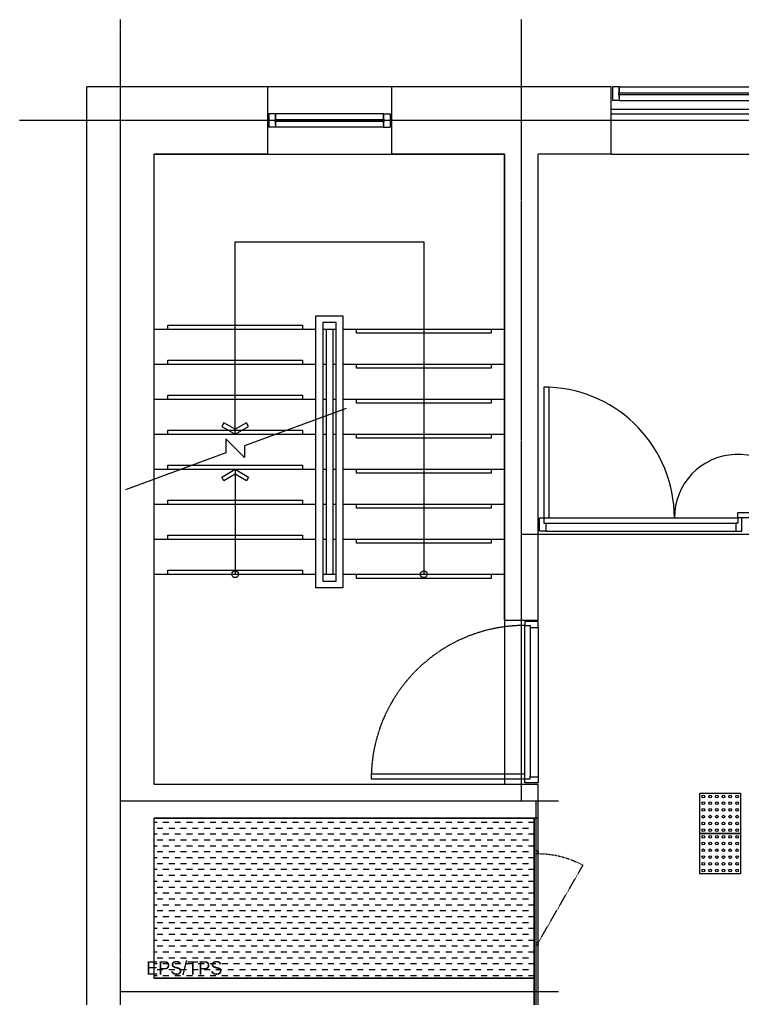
# Model space of a CAD drawing. Header units: millimetres. Extents: x 18456 to 179493, y -203649 to 469211.
# Drawn here: x 116285 to 121650, y -102576 to -95306 of the extents above; entities that cross this region are included whole.
import ezdxf

# ---------------------------------------------------------------- set-up
doc = ezdxf.new("R2010")
doc.units = ezdxf.units.MM
for name, pattern in [('X-평면도(기본형)$0$CEN', [52.5, 50, -1, 0.5, -1]), ('X-평면도(기본형)$0$DDOT', [14, 12, -1, 0, -1]), ('X-평면도(기본형)$0$HID', [2.8, 1.8, -1])]:
    doc.linetypes.add(name, pattern=pattern)
for name, color, linetype, true_color in [('X-평면도(기본형)$0$40HAT', 9, 'Continuous', 0x808080), ('X-평면도(기본형)$0$4ELE', 4, 'Continuous', 0x00ffff), ('X-평면도(기본형)$0$A-DOOR', 4, 'Continuous', 0x00ffff), ('X-평면도(기본형)$0$CEN', 1, 'X-평면도(기본형)$0$CEN', 0xff0000), ('X-평면도(기본형)$0$DEFPOINTS-1', 7, 'Continuous', 0x262f4c), ('X-평면도(기본형)$0$DEFTXT', 7, 'Continuous', 0x7fdfff), ('X-평면도(기본형)$0$DOOR', 4, 'Continuous', 0x00ffff), ('X-평면도(기본형)$0$NON', 6, 'Continuous', 0xff00ff), ('X-평면도(기본형)$0$S4ELE', 4, 'Continuous', 0x00ffff), ('X-평면도(기본형)$0$STA', 4, 'Continuous', 0x00ffff), ('X-평면도(기본형)$0$STL', 4, 'Continuous', 0x00ffff), ('X-평면도(기본형)$0$SYM', 7, 'Continuous', 0x000000), ('X-평면도(기본형)$0$TILE', 7, 'Continuous', 0xc0c0c0), ('X-평면도(기본형)$0$W1', 2, 'Continuous', 0xffff00), ('X-평면도(기본형)$0$WID', 4, 'Continuous', 0x00ffff), ('X-평면도(기본형)$0$설비OPEN', 9, 'Continuous', 0x808080)]:
    doc.layers.add(name, color=color, linetype=linetype, true_color=true_color)
doc.styles.add('맑은 고딕 Regular', font='')
doc.styles.get('맑은 고딕 Regular').set_extended_font_data('M+39D80 怨좊뵓')

# ---------------------------------------------------------------- blocks, each defined once
blk = doc.blocks.new('X-평면도(기본형)$0$PSD700_2')
at = {"layer": 'X-평면도(기본형)$0$STL', "color": 5, "linetype": 'X-평면도(기본형)$0$HID', "true_color": 0x0000ff}
blk.add_line((-330, 30), (243.8, 361.3), dxfattribs=at)
for points in [[(-330, 0), (-330, 30), (-350, 30), (-350, 0)], [(-330, 0), (-330, 30), (330, 30), (330, 0)], [(350, 0), (350, 30), (330, 30), (330, 0)]]:
    blk.add_lwpolyline(points, close=True, dxfattribs=at)
blk.add_arc((-350, 30), 680, 0, 29.15738, dxfattribs=at)
blk = doc.blocks.new('X-평면도(기본형)$0$cw1200')
at = {"layer": 'X-평면도(기본형)$0$WID'}
for p, q in [((0, 0), (0, -100)), ((50, 0), (0, 0)), ((50, -41), (50, 0)), ((50, 0), (50, -41)), ((1150, -41), (1150, 0)), ((1150, 0), (1200, 0)), ((1150, 0), (1150, -41)), ((1200, 0), (1200, -100)), ((50, -41), (44.5, -42.8)), ((44.5, -42.8), (44.5, -57.2)), ((50, -59), (44.5, -57.2)), ((46.5, -44), (1153.5, -44)), ((46.5, -44), (46.5, -56)), ((46.5, -56), (1153.5, -56)), ((50, -82), (50, -59)), ((50, -59), (50, -100)), ((1150, -41), (1155.5, -42.8)), ((1150, -59), (1155.5, -57.2)), ((1150, -82), (1150, -59)), ((1150, -59), (1150, -100)), ((1153.5, -44), (1153.5, -56)), ((1153.5, -44), (1153.5, -56)), ((1155.5, -42.8), (1155.5, -57.2)), ((50, -100), (0, -100)), ((1150, -100), (1200, -100))]:
    blk.add_line(p, q, dxfattribs=at)
at = {"layer": 'X-평면도(기본형)$0$WID', "color": 8, "true_color": 0x808080}
for p, q in [((50, 0), (1150, 0)), ((50, -100), (1150, -100))]:
    blk.add_line(p, q, dxfattribs=at)
at = {"layer": 'X-평면도(기본형)$0$WID'}
for points in [[(50, -40.2), (52.7, -41.6), (53.3, -42.6), (53.8, -44)], [(50, -59.8), (52.7, -58.4), (53.3, -57.4), (53.8, -56)], [(1150, -40.2), (1147.3, -41.6), (1146.7, -42.6), (1146.2, -44)], [(1150, -59.8), (1147.3, -58.4), (1146.7, -57.4), (1146.2, -56)]]:
    blk.add_lwpolyline(points, dxfattribs=at)
blk = doc.blocks.new('X-평면도(기본형)$0$CW900')
at = {"layer": 'X-평면도(기본형)$0$WID'}
for p, q in [((0, 0), (0, -100)), ((50, 0), (0, 0)), ((50, -41), (50, 0)), ((50, 0), (50, -41)), ((850, -41), (850, 0)), ((850, 0), (900, 0)), ((850, 0), (850, -41)), ((900, 0), (900, -100)), ((50, -41), (44.5, -42.8)), ((44.5, -42.8), (44.5, -57.2)), ((50, -59), (44.5, -57.2)), ((46.5, -44), (853.5, -44)), ((46.5, -44), (46.5, -56)), ((46.5, -56), (853.5, -56)), ((50, -82), (50, -59)), ((50, -59), (50, -100)), ((850, -41), (855.5, -42.8)), ((850, -59), (855.5, -57.2)), ((850, -82), (850, -59)), ((850, -59), (850, -100)), ((853.5, -44), (853.5, -56)), ((853.5, -44), (853.5, -56)), ((855.5, -42.8), (855.5, -57.2)), ((50, -100), (0, -100)), ((850, -100), (900, -100))]:
    blk.add_line(p, q, dxfattribs=at)
at = {"layer": 'X-평면도(기본형)$0$WID', "color": 8, "true_color": 0x808080}
for p, q in [((50, 0), (850, 0)), ((50, -100), (850, -100))]:
    blk.add_line(p, q, dxfattribs=at)
at = {"layer": 'X-평면도(기본형)$0$WID'}
for points in [[(50, -40.2), (52.7, -41.6), (53.3, -42.6), (53.8, -44)], [(50, -59.8), (52.7, -58.4), (53.3, -57.4), (53.8, -56)], [(850, -40.2), (847.3, -41.6), (846.7, -42.6), (846.2, -44)], [(850, -59.8), (847.3, -58.4), (846.7, -57.4), (846.2, -56)]]:
    blk.add_lwpolyline(points, dxfattribs=at)
blk = doc.blocks.new('X-평면도(기본형)$0$jjbl')
at = {"layer": 'X-평면도(기본형)$0$TILE'}
blk.add_lwpolyline([(300, 300), (300, 0), (0, 0), (0, 300)], close=True, dxfattribs=at)
for centre in [(25, 275), (25, 225), (75, 275), (75, 225), (125, 275), (125, 225), (175, 275), (175, 225), (225, 275), (225, 225), (275, 275), (275, 225), (25, 175), (75, 175), (125, 175), (175, 175), (225, 175), (275, 175), (25, 125), (25, 75), (75, 125), (75, 75), (125, 125), (125, 75), (175, 125), (175, 75), (225, 125), (225, 75), (275, 125), (275, 75), (25, 25), (75, 25), (125, 25), (175, 25), (225, 25), (275, 25)]:
    blk.add_circle(centre, 10, dxfattribs=at)
blk = doc.blocks.new('X-평면도(기본형)$0$evj')
at = {"xscale": -1, "rotation": 180}
for p in [(300, 600), (300, 300)]:
    blk.add_blockref('X-평면도(기본형)$0$jjbl', p, dxfattribs=at)

msp = doc.modelspace()

# ---------------------------------------------------------------- hatches: boundary and pattern name
at = {"layer": 'X-평면도(기본형)$0$설비OPEN'}
h = msp.add_hatch(dxfattribs=at)
h.set_pattern_fill('DASH', color=256, scale=350, style=0, pattern_type=2)
h.set_pattern_definition([(0, (-247920.353, -252160.52), (43.75, 43.75), [43.75, -43.75])])
h.paths.add_polyline_path([(120104.6, -102425.5), (117284.6, -102425.5), (117284.6, -101235.5), (120104.6, -101235.5)], flags=0)

# ---------------------------------------------------------------- linework, layer by layer
at = {"layer": 'X-평면도(기본형)$0$4ELE'}
msp.add_line((120674.6, -96305.5), (121894.6, -96305.5), dxfattribs=at)
at = {"layer": 'X-평면도(기본형)$0$A-DOOR', "color": 8, "true_color": 0x808080}
for p, q in [((120174.6, -99005.5), (121614.6, -99005.5)), ((120189.6, -99045.5), (121599.6, -99045.5)), ((120189.6, -99105.5), (121599.6, -99105.5))]:
    msp.add_line(p, q, dxfattribs=at)
at = {"layer": 'X-평면도(기본형)$0$A-DOOR'}
for points in [[(120174.6, -98035.5), (120174.6, -99005.5), (120214.6, -99005.5), (120214.6, -98035.5)], [(120189.6, -99105.5), (120144.6, -99105.5), (120144.6, -99005.5), (120174.6, -99005.5), (120174.6, -99045.5), (120189.6, -99045.5)], [(121599.6, -99105.5), (121644.6, -99105.5), (121644.6, -99005.5), (121614.6, -99005.5), (121614.6, -99045.5), (121599.6, -99045.5)], [(122084.6, -99005.5), (121614.6, -99005.5), (121614.6, -98965.5), (122084.6, -98965.5)]]:
    msp.add_lwpolyline(points, close=True, dxfattribs=at)
at = {"layer": 'X-평면도(기본형)$0$A-DOOR', "color": 8, "true_color": 0x808080}
for centre, radius, start, end in [((120174.6, -99005.5), 970, 0, 87.36478), ((121614.6, -99005.5), 470, 4.88214, 180)]:
    msp.add_arc(centre, radius, start, end, dxfattribs=at)
at = {"layer": 'X-평면도(기본형)$0$CEN'}
for p, q in [((117034.6, -104300.5), (117034.6, -95305.5)), ((120009.6, -101110.5), (120009.6, -95305.5)), ((125984.6, -96055.5), (116284.6, -96055.5)), ((125984.6, -99130.5), (120009.6, -99130.5)), ((120284.6, -101110.5), (117034.6, -101110.5)), ((120119.6, -104455.5), (120119.6, -101110.5)), ((120284.6, -102525.5), (117034.6, -102525.5))]:
    msp.add_line(p, q, dxfattribs=at)
at = {"layer": 'X-평면도(기본형)$0$DEFPOINTS-1'}
msp.add_lwpolyline([(119884.6, -100985.5), (117284.6, -100985.5), (117284.6, -96305.5), (119884.6, -96305.5)], close=True, dxfattribs=at)
at = {"layer": 'X-평면도(기본형)$0$DOOR', "color": 8, "true_color": 0x808080}
for p, q in [((120034.6, -100945.5), (120034.6, -99805.5)), ((120074.6, -99820.5), (120074.6, -100930.5)), ((120134.6, -99820.5), (120134.6, -100930.5))]:
    msp.add_line(p, q, dxfattribs=at)
at = {"layer": 'X-평면도(기본형)$0$DOOR'}
for points in [[(120134.6, -99820.5), (120134.6, -99775.5), (120034.6, -99775.5), (120034.6, -99805.5), (120074.6, -99805.5), (120074.6, -99820.5)], [(118894.6, -100910.5), (118894.6, -100945.5), (120034.6, -100945.5), (120034.6, -100910.5)], [(120134.6, -100930.5), (120134.6, -100975.5), (120034.6, -100975.5), (120034.6, -100945.5), (120074.6, -100945.5), (120074.6, -100930.5)]]:
    msp.add_lwpolyline(points, close=True, dxfattribs=at)
at = {"layer": 'X-평면도(기본형)$0$DOOR', "color": 8, "linetype": 'X-평면도(기본형)$0$DDOT', "true_color": 0x808080}
msp.add_arc((120034.6, -100945.5), 1140, 90, 178.10781, dxfattribs=at)
at = {"layer": 'X-평면도(기본형)$0$NON'}
for p, q in [((120674.6, -95970.5), (121894.6, -95970.5)), ((120674.6, -96005.5), (121894.6, -96005.5))]:
    msp.add_line(p, q, dxfattribs=at)
for points in [[(118484.6, -99525.5), (118484.6, -97505.5), (118684.6, -97505.5), (118684.6, -99525.5)], [(118534.6, -97555.5), (118534.6, -99475.5), (118634.6, -99475.5), (118634.6, -97555.5)]]:
    msp.add_lwpolyline(points, close=True, dxfattribs=at)
at = {"layer": 'X-평면도(기본형)$0$NON', "color": 8, "true_color": 0x808080}
for points in [[(117384.6, -97605.5), (117384.6, -97575.5), (118384.6, -97575.5), (118384.6, -97605.5)], [(119784.6, -97605.5), (119784.6, -97635.5), (118784.6, -97635.5), (118784.6, -97605.5)], [(117384.6, -97865.5), (117384.6, -97835.5), (118384.6, -97835.5), (118384.6, -97865.5)], [(119784.6, -97865.5), (119784.6, -97895.5), (118784.6, -97895.5), (118784.6, -97865.5)], [(117384.6, -98125.5), (117384.6, -98095.5), (118384.6, -98095.5), (118384.6, -98125.5)], [(119784.6, -98125.5), (119784.6, -98155.5), (118784.6, -98155.5), (118784.6, -98125.5)], [(117384.6, -98385.5), (117384.6, -98355.5), (118384.6, -98355.5), (118384.6, -98385.5)], [(119784.6, -98385.5), (119784.6, -98415.5), (118784.6, -98415.5), (118784.6, -98385.5)], [(117384.6, -98645.5), (117384.6, -98615.5), (118384.6, -98615.5), (118384.6, -98645.5)], [(119784.6, -98645.5), (119784.6, -98675.5), (118784.6, -98675.5), (118784.6, -98645.5)], [(117384.6, -98905.5), (117384.6, -98875.5), (118384.6, -98875.5), (118384.6, -98905.5)], [(119784.6, -98905.5), (119784.6, -98935.5), (118784.6, -98935.5), (118784.6, -98905.5)], [(117384.6, -99165.5), (117384.6, -99135.5), (118384.6, -99135.5), (118384.6, -99165.5)], [(119784.6, -99165.5), (119784.6, -99195.5), (118784.6, -99195.5), (118784.6, -99165.5)], [(117384.6, -99425.5), (117384.6, -99395.5), (118384.6, -99395.5), (118384.6, -99425.5)], [(119784.6, -99425.5), (119784.6, -99455.5), (118784.6, -99455.5), (118784.6, -99425.5)]]:
    msp.add_lwpolyline(points, dxfattribs=at)
at = {"layer": 'X-평면도(기본형)$0$S4ELE'}
for p, q in [((119044.6, -95805.5), (118124.6, -95805.5)), ((118124.6, -96305.5), (119044.6, -96305.5))]:
    msp.add_line(p, q, dxfattribs=at)
at = {"layer": 'X-평면도(기본형)$0$STA'}
for p, q in [((117284.6, -97605.5), (118484.6, -97605.5)), ((118534.6, -97605.5), (118559.6, -97605.5)), ((118534.6, -97605.5), (118634.6, -97605.5)), ((118559.6, -97605.5), (118559.6, -99425.5)), ((118609.6, -97605.5), (118609.6, -99425.5)), ((118609.6, -97605.5), (118634.6, -97605.5)), ((118684.6, -97605.5), (119884.6, -97605.5)), ((117284.6, -97865.5), (118484.6, -97865.5)), ((118534.6, -97865.5), (118559.6, -97865.5)), ((118609.6, -97865.5), (118634.6, -97865.5)), ((118684.6, -97865.5), (119884.6, -97865.5)), ((117284.6, -98125.5), (118484.6, -98125.5)), ((118534.6, -98125.5), (118559.6, -98125.5)), ((118609.6, -98125.5), (118634.6, -98125.5)), ((118684.6, -98125.5), (119884.6, -98125.5)), ((117284.6, -98385.5), (118484.6, -98385.5)), ((118534.6, -98385.5), (118559.6, -98385.5)), ((118609.6, -98385.5), (118634.6, -98385.5)), ((118684.6, -98385.5), (119884.6, -98385.5)), ((117284.6, -98645.5), (118484.6, -98645.5)), ((118534.6, -98645.5), (118559.6, -98645.5)), ((118609.6, -98645.5), (118634.6, -98645.5)), ((118684.6, -98645.5), (119884.6, -98645.5)), ((117284.6, -98905.5), (118484.6, -98905.5)), ((118534.6, -98905.5), (118559.6, -98905.5)), ((118609.6, -98905.5), (118634.6, -98905.5)), ((118684.6, -98905.5), (119884.6, -98905.5)), ((117284.6, -99165.5), (118484.6, -99165.5)), ((118534.6, -99165.5), (118559.6, -99165.5)), ((118609.6, -99165.5), (118634.6, -99165.5)), ((118684.6, -99165.5), (119884.6, -99165.5)), ((117284.6, -99425.5), (118484.6, -99425.5)), ((118534.6, -99425.5), (118634.6, -99425.5)), ((118684.6, -99425.5), (119884.6, -99425.5))]:
    msp.add_line(p, q, dxfattribs=at)
at = {"layer": 'X-평면도(기본형)$0$STL'}
for p, q in [((120104.6, -104275.5), (120104.6, -101235.5)), ((120134.6, -104305.5), (120134.6, -101235.5))]:
    msp.add_line(p, q, dxfattribs=at)
at = {"layer": 'X-평면도(기본형)$0$SYM'}
for points in [[(117884.6, -98385.5), (117884.6, -96955.5), (119284.6, -96955.5), (119284.6, -99425.5)], [(118709.6, -98194.5), (117954.6, -98472.5), (117954.6, -98559.2), (117814.6, -98419.2), (117814.6, -98524.1), (117069.6, -98798.4)], [(117884.6, -98645.5), (117884.6, -99425.5)]]:
    msp.add_lwpolyline(points, dxfattribs=at)
for points in [[(117884.6, -98348.2), (117800.8, -98299.8), (117784.6, -98327.8), (117884.6, -98385.5), (117984.6, -98327.8), (117968.5, -98299.8)], [(117884.6, -98682.8), (117800.8, -98731.2), (117784.6, -98703.3), (117884.6, -98645.5), (117984.6, -98703.3), (117968.5, -98731.2)]]:
    msp.add_lwpolyline(points, close=True, dxfattribs=at)
for centre in [(117884.6, -99425.5), (119284.6, -99425.5)]:
    msp.add_circle(centre, 25, dxfattribs=at)
at = {"layer": 'X-평면도(기본형)$0$W1'}
for p, q in [((116784.6, -104300.5), (116784.6, -95805.5)), ((118124.6, -95805.5), (116784.6, -95805.5)), ((118124.6, -95805.5), (118124.6, -96305.5)), ((120674.6, -95805.5), (119044.6, -95805.5)), ((119044.6, -95805.5), (119044.6, -96305.5)), ((120674.6, -96305.5), (120674.6, -95805.5)), ((117284.6, -100985.5), (117284.6, -96305.5)), ((118124.6, -96305.5), (117284.6, -96305.5)), ((119884.6, -96305.5), (119044.6, -96305.5)), ((119884.6, -99765.5), (119884.6, -96305.5)), ((120134.6, -99765.5), (120134.6, -96305.5)), ((120674.6, -96305.5), (120134.6, -96305.5)), ((119884.6, -99765.5), (120134.6, -99765.5)), ((120134.6, -100985.5), (117284.6, -100985.5)), ((120134.6, -101235.5), (120134.6, -100985.5)), ((120134.6, -101235.5), (117284.6, -101235.5)), ((117284.6, -102425.5), (117284.6, -101235.5)), ((117284.6, -102425.5), (120104.6, -102425.5)), ((120104.6, -102425.5), (120104.6, -102625.5))]:
    msp.add_line(p, q, dxfattribs=at)
at = {"layer": 'X-평면도(기본형)$0$설비OPEN'}
msp.add_lwpolyline([(120104.6, -102425.5), (117284.6, -102425.5), (117284.6, -101235.5), (120104.6, -101235.5)], close=True, dxfattribs=at)

# ---------------------------------------------------------------- block references
msp.add_blockref('X-평면도(기본형)$0$cw1200', (120684.6, -95805.5))
at = {"xscale": -1}
msp.add_blockref('X-평면도(기본형)$0$CW900', (119034.6, -96005.5), dxfattribs=at)
at = {"layer": 'X-평면도(기본형)$0$40HAT', "xscale": -1}
msp.add_blockref('X-평면도(기본형)$0$evj', (121934.6, -101650.5), dxfattribs=at)
at = {"layer": 'X-평면도(기본형)$0$A-DOOR', "xscale": -1, "rotation": 270}
msp.add_blockref('X-평면도(기본형)$0$PSD700_2', (120104.6, -101830.5), dxfattribs=at)

# ---------------------------------------------------------------- texts
at = {"layer": 'X-평면도(기본형)$0$DEFTXT', "insert": (117789.5, -102400.5), "char_height": 100, "width": 1195.652, "attachment_point": 9, "style": '맑은 고딕 Regular'}
msp.add_mtext('EPS/TPS', dxfattribs=at)

doc.saveas('drawing.dxf')
